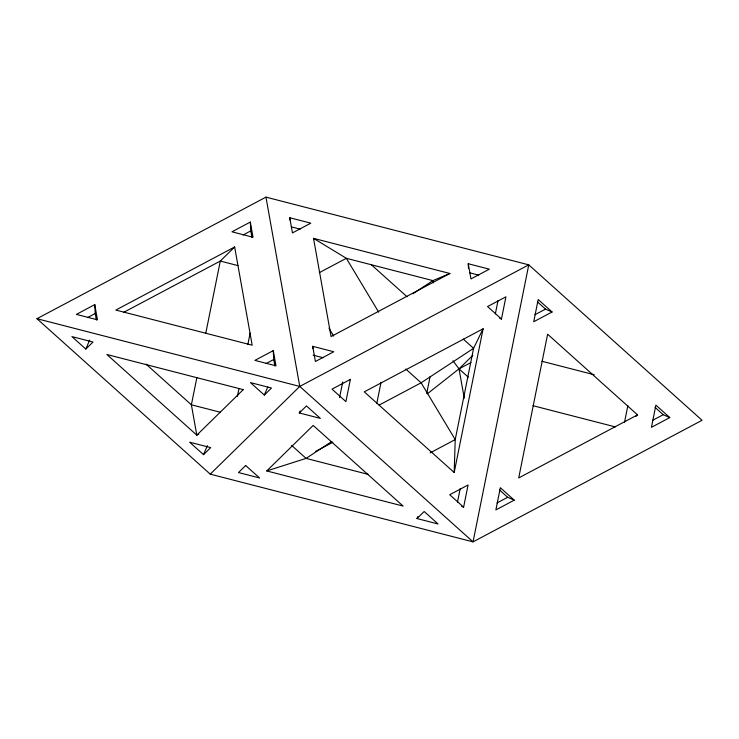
<?xml version="1.0" encoding="UTF-8"?>
<svg xmlns="http://www.w3.org/2000/svg" width="739" height="739" viewBox="0 0 739 739"><rect width="100%" height="100%" fill="white"/><g stroke="black" fill="none" stroke-linecap="round" stroke-linejoin="round"><path stroke-width="1.11" d="M454.189 472.517L455.224 439.576L473.579 348.328L483.103 328.772L364.272 391.855L454.189 472.517L483.103 328.772M196.851 377.629L191.383 404.796L196.805 435.151L198.791 434.098M205.728 333.492L220.296 261.052L234.651 246.983L252.184 345.205L115.82 310.066L234.651 246.983M237.404 396.418L238.993 388.492M247.87 344.356L250.151 333.03M339.561 397.619L342.693 382.063M376.807 403.346L381.056 382.248M426.736 393.351L430.08 376.687M457.496 502.095L460.175 488.765M495.342 313.927L498.021 300.597M463.612 507.194L468.083 484.978L449.718 494.724L463.612 507.194L461.736 506.372M501.458 319.026L505.929 296.81L487.564 306.556L501.458 319.026L499.582 318.204M624.52 422.265L627.864 405.609M85.816 349.067L92.994 342.028L71.923 336.605L85.816 349.067L89.659 340.069M203.521 454.651L210.698 447.622L189.627 442.19L203.521 454.651L207.363 445.654M264.322 395.06L271.499 388.03L250.429 382.599L264.322 395.06L267.74 387.06M299.295 412.962L306.473 405.923L320.366 418.385L299.295 412.962L300.145 410.958M416.999 518.547L424.177 511.508L438.07 523.979L416.999 518.547L417.849 516.543M210.236 474.152L299.757 386.423L528.764 264.848L702.05 420.297L473.043 541.872L210.236 474.152L36.95 318.703L265.957 197.128L528.764 264.848L473.043 541.872L299.757 386.423L36.95 318.703M266.742 470.946L313.188 425.424L403.106 506.076L266.742 470.946L306.094 458.383L331.848 441.46M472.877 355.293L459.021 368.863L427.41 393.748M635.937 416.426L637.535 414.865L547.617 334.204L518.704 477.948L637.535 414.865M412.87 293.78L432.906 280.617L449.885 273.485L313.521 238.346L331.063 336.568L449.885 273.485M94.749 304.644L76.385 314.389L97.465 319.821L94.749 304.644L95.229 313.484L96.393 319.996M250.309 222.06L231.944 231.806L253.015 237.237L250.309 222.06L250.78 230.91L251.944 237.413M87.498 317.594L95.229 313.484M243.048 235.011L250.78 230.91M123.782 312.292L220.296 261.052L238.041 265.624M319.35 272.636L346.342 258.308L432.906 280.617L433.303 282.871M273.264 350.637L254.9 360.383L275.97 365.814L273.264 350.637L273.735 359.487L274.899 365.99M266.003 363.588L273.735 359.487M534.888 314.759L545.521 309.114L552.088 311.987L533.724 321.742L538.186 299.526L552.088 311.987M379.135 405.092L421.119 382.802L473.579 348.328L463.371 339.173M470.937 362.544L459.021 368.863L464.258 398.219M315.488 451.511L332.735 442.356M430.237 452.841L455.224 439.576L421.119 382.802L405.803 369.066M497.042 502.926L507.665 497.282L514.233 500.155L495.869 509.91L500.34 487.694L514.233 500.155M652.592 420.343L663.225 414.699L669.793 417.581L651.428 427.327L655.899 405.111L669.793 417.581M289.743 217.737L310.814 223.169L292.45 232.914L289.743 217.737L289.864 219.954M468.249 263.74L489.329 269.172L470.965 278.917L468.249 263.74L468.489 268.165M291.332 226.873L300.2 229.164M469.838 272.876L478.715 275.157M541.909 361.26L594.248 374.747M312.699 346.314L333.769 351.746L315.405 361.5L312.699 346.314L312.819 348.531M532.976 405.693L615.384 426.92M313.179 355.163L323.155 357.741M220.222 412.223L191.383 404.796L146.036 364.115M368.244 474.401L306.094 458.383L291.628 445.405M313.521 238.346L346.342 258.308L378.682 312.154M537.345 301.78L545.521 309.114M655.05 407.365L663.225 414.699M371.033 264.442L407.032 296.736M468.286 377.176L459.021 368.863L452.961 360.761M499.499 489.948L507.665 497.282M328.994 328.199L333.695 336.033M265.957 197.128L299.757 386.423M350.378 379.393L345.907 401.61L332.014 389.139L350.378 379.393M243.251 389.638L196.805 435.151L106.887 354.498L243.251 389.638M245.671 465.515L238.494 472.544L259.565 477.976L245.671 465.515"/></g></svg>
